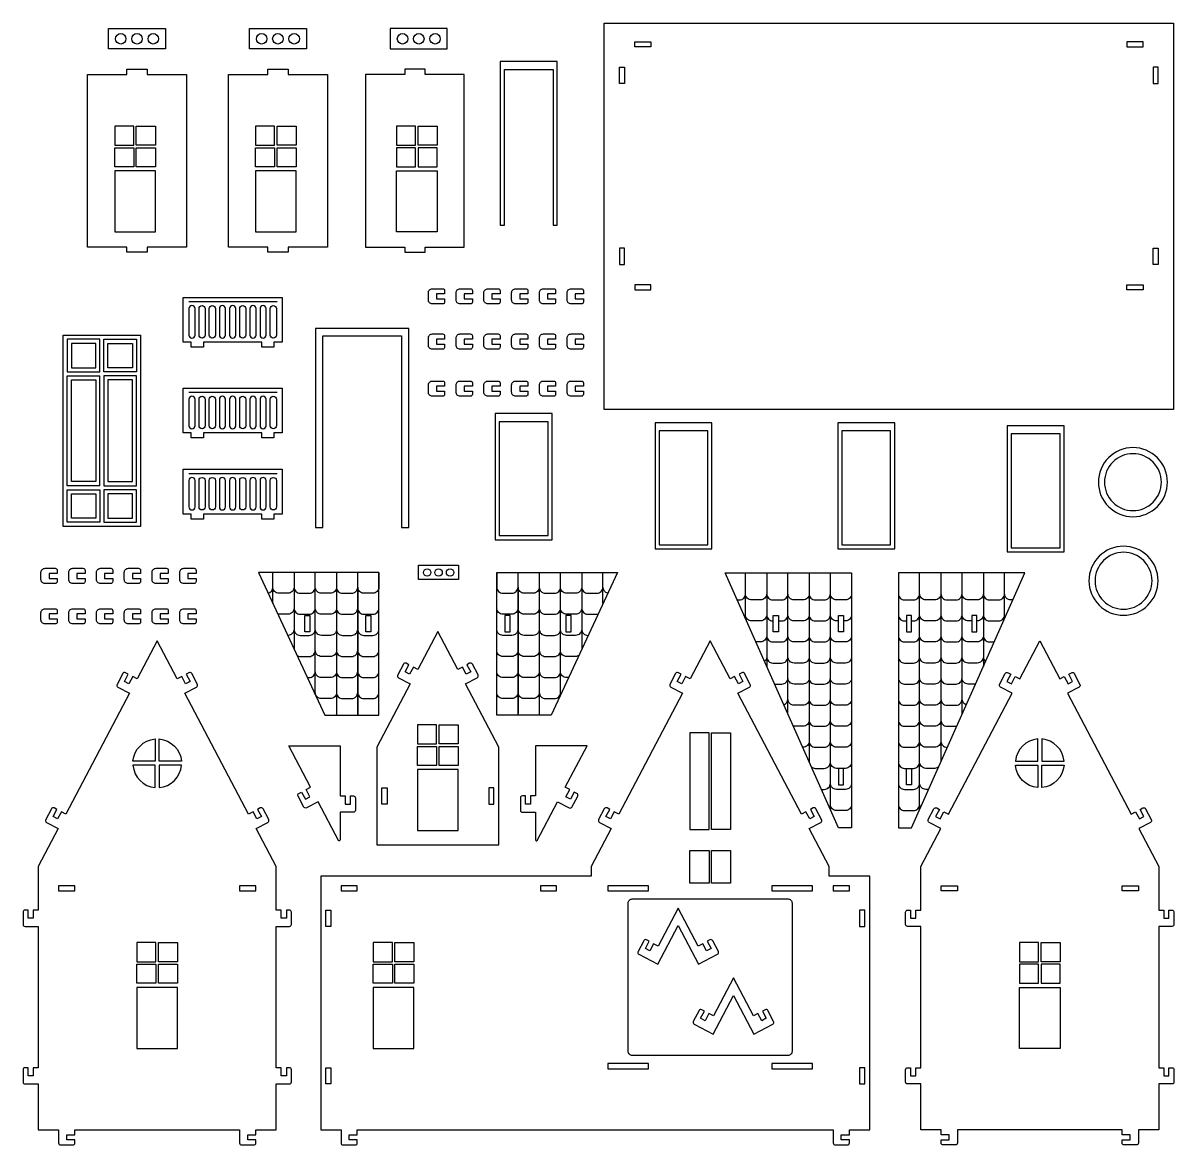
# Model space of a CAD drawing. Extents: x 2.1 to 44.6, y 1.3 to 29.
# Drawn here: x 16.28 to 44.58, y 1.32 to 28.91 of the extents above; entities that cross this region are included whole.
import ezdxf

# ---------------------------------------------------------------- set-up
doc = ezdxf.new("R2010")
doc.units = 0
doc.header["$MEASUREMENT"] = 0
doc.layers.add('LAYER1', color=7, linetype='CONTINUOUS')

msp = doc.modelspace()

# ---------------------------------------------------------------- linework, layer by layer
at = {"layer": 'LAYER1'}
for points in [[(44.566, 28.912), (44.566, 19.412), (30.566, 19.412), (30.566, 28.912)], [(18.38, 28.774), (19.78, 28.774), (19.78, 28.274), (18.38, 28.274)], [(21.844, 28.774), (23.244, 28.774), (23.244, 28.274), (21.844, 28.274)], [(26.708, 28.774), (25.308, 28.774), (25.308, 28.274), (26.708, 28.274)], [(31.716, 28.327), (31.316, 28.327), (31.316, 28.452), (31.716, 28.452)], [(43.416, 28.327), (43.816, 28.327), (43.816, 28.452), (43.416, 28.452)], [(17.863, 27.649), (18.83, 27.649), (18.83, 27.774), (19.33, 27.774), (19.33, 27.649), (20.296, 27.649), (20.296, 23.399), (19.33, 23.399), (19.33, 23.274), (18.83, 23.274), (18.83, 23.399), (17.863, 23.399)], [(21.327, 27.649), (22.294, 27.649), (22.294, 27.774), (22.794, 27.774), (22.794, 27.649), (23.76, 27.649), (23.76, 23.399), (22.794, 23.399), (22.794, 23.274), (22.294, 23.274), (22.294, 23.399), (21.327, 23.399)], [(27.127, 27.649), (26.161, 27.649), (26.161, 27.774), (25.661, 27.774), (25.661, 27.649), (24.695, 27.649), (24.695, 23.399), (25.661, 23.399), (25.661, 23.274), (26.161, 23.274), (26.161, 23.399), (27.127, 23.399)], [(28.113, 23.938), (28.113, 27.765), (29.313, 27.765), (29.313, 23.938), (29.413, 23.938), (29.413, 27.965), (28.013, 27.965), (28.013, 23.938)], [(30.941, 27.427), (30.941, 27.827), (31.066, 27.827), (31.066, 27.427)], [(44.191, 27.427), (44.191, 27.827), (44.066, 27.827), (44.066, 27.427)], [(19, 26.374), (18.531, 26.374), (18.531, 25.906), (19, 25.906)], [(19.062, 25.906), (19.062, 26.374), (19.531, 26.374), (19.531, 25.906)], [(22.464, 26.374), (21.995, 26.374), (21.995, 25.906), (22.464, 25.906)], [(22.527, 25.906), (22.527, 26.374), (22.995, 26.374), (22.995, 25.906)], [(25.928, 25.906), (25.928, 26.374), (25.459, 26.374), (25.459, 25.906)], [(25.991, 26.374), (26.459, 26.374), (26.459, 25.906), (25.991, 25.906)], [(18.531, 25.374), (18.531, 25.843), (19, 25.843), (19, 25.374)], [(19.531, 25.374), (19.062, 25.374), (19.062, 25.843), (19.531, 25.843)], [(21.995, 25.374), (21.995, 25.843), (22.464, 25.843), (22.464, 25.374)], [(22.995, 25.374), (22.527, 25.374), (22.527, 25.843), (22.995, 25.843)], [(25.459, 25.374), (25.928, 25.374), (25.928, 25.843), (25.459, 25.843)], [(26.459, 25.374), (26.459, 25.843), (25.991, 25.843), (25.991, 25.374)], [(18.531, 23.774), (19.531, 23.774), (19.531, 25.274), (18.531, 25.274)], [(21.995, 23.774), (22.995, 23.774), (22.995, 25.274), (21.995, 25.274)], [(26.459, 23.774), (25.459, 23.774), (25.459, 25.274), (26.459, 25.274)], [(30.941, 23.376), (30.941, 22.976), (31.066, 22.976), (31.066, 23.376)], [(44.191, 23.376), (44.191, 22.976), (44.066, 22.976), (44.066, 23.376)], [(31.716, 22.476), (31.316, 22.476), (31.316, 22.351), (31.716, 22.351)], [(43.416, 22.476), (43.816, 22.476), (43.816, 22.351), (43.416, 22.351)], [(20.415, 21.065), (20.215, 21.065), (20.215, 22.165), (22.648, 22.165), (22.648, 21.065), (22.448, 21.065), (22.448, 20.94), (22.148, 20.94), (22.148, 21.065), (20.715, 21.065), (20.715, 20.94), (20.415, 20.94)], [(25.766, 16.503), (25.766, 21.403), (23.466, 21.403), (23.466, 16.503), (23.646, 16.503), (23.646, 21.223), (25.586, 21.223), (25.586, 16.503)], [(17.366, 21.135), (17.366, 20.335), (18.166, 20.335), (18.166, 21.135)], [(17.466, 21.035), (17.466, 20.435), (18.066, 20.435), (18.066, 21.035)], [(18.266, 20.335), (18.266, 21.135), (19.066, 21.135), (19.066, 20.335)], [(18.366, 20.435), (18.366, 21.035), (18.966, 21.035), (18.966, 20.435)], [(17.466, 17.635), (17.466, 20.135), (18.066, 20.135), (18.066, 17.635)], [(18.266, 17.535), (19.066, 17.535), (19.066, 20.235), (18.266, 20.235)], [(18.366, 17.635), (18.966, 17.635), (18.966, 20.135), (18.366, 20.135)], [(20.415, 18.834), (20.215, 18.834), (20.215, 19.934), (22.648, 19.934), (22.648, 18.834), (22.448, 18.834), (22.448, 18.709), (22.148, 18.709), (22.148, 18.834), (20.715, 18.834), (20.715, 18.709), (20.415, 18.709)], [(29.286, 19.307), (27.886, 19.307), (27.886, 16.207), (29.286, 16.207)], [(29.186, 19.107), (27.986, 19.107), (27.986, 16.307), (29.186, 16.307)], [(33.217, 19.08), (31.817, 19.08), (31.817, 15.98), (33.217, 15.98)], [(37.709, 19.08), (36.309, 19.08), (36.309, 15.98), (37.709, 15.98)], [(41.874, 19.006), (40.474, 19.006), (40.474, 15.906), (41.874, 15.906)], [(33.117, 18.88), (31.917, 18.88), (31.917, 16.08), (33.117, 16.08)], [(37.609, 18.88), (36.409, 18.88), (36.409, 16.08), (37.609, 16.08)], [(41.774, 18.806), (40.574, 18.806), (40.574, 16.006), (41.774, 16.006)], [(20.415, 16.838), (20.215, 16.838), (20.215, 17.938), (22.648, 17.938), (22.648, 16.838), (22.448, 16.838), (22.448, 16.713), (22.148, 16.713), (22.148, 16.838), (20.715, 16.838), (20.715, 16.713), (20.415, 16.713)], [(17.366, 17.435), (18.166, 17.435), (18.166, 16.635), (17.366, 16.635)], [(17.466, 17.335), (18.066, 17.335), (18.066, 16.735), (17.466, 16.735)], [(18.266, 16.635), (19.066, 16.635), (19.066, 17.435), (18.266, 17.435)], [(18.366, 16.735), (18.966, 16.735), (18.966, 17.335), (18.366, 17.335)], [(26.001, 15.577), (26.988, 15.577), (26.988, 15.225), (26.001, 15.225)], [(23.697, 11.896), (23.697, 11.896), (24.829, 11.896), (25.029, 11.896), (25.029, 15.398), (22.063, 15.398), (23.697, 11.896), (23.697, 11.896), (23.697, 11.896)], [(30.893, 15.398), (29.259, 11.896), (28.126, 11.896), (27.926, 11.896), (27.926, 15.398), (30.893, 15.398), (30.893, 15.398), (30.893, 15.398), (30.893, 15.398)], [(36.326, 9.121), (36.326, 9.121), (33.54, 15.395), (36.651, 15.395), (36.651, 9.121), (36.326, 9.121), (36.326, 9.121), (36.326, 9.121)], [(39.661, 12.578), (39.661, 12.578), (40.911, 15.395), (37.8, 15.395), (37.8, 9.121), (38.126, 9.121), (39.458, 12.121), (39.458, 12.121)], [(23.203, 14.343), (23.328, 14.343), (23.328, 13.943), (23.203, 13.943)], [(24.704, 14.343), (24.829, 14.343), (24.829, 13.943), (24.704, 13.943)], [(24.704, 14.343), (24.829, 14.343), (24.829, 13.943), (24.704, 13.943)], [(28.251, 14.343), (28.126, 14.343), (28.126, 13.943), (28.251, 13.943)], [(28.251, 14.343), (28.126, 14.343), (28.126, 13.943), (28.251, 13.943)], [(29.752, 14.343), (29.627, 14.343), (29.627, 13.943), (29.752, 13.943)], [(34.725, 14.34), (34.85, 14.34), (34.85, 13.94), (34.725, 13.94)], [(36.326, 14.34), (36.451, 14.34), (36.451, 13.94), (36.326, 13.94)], [(38.126, 14.34), (38, 14.34), (38, 13.94), (38.126, 13.94)], [(39.727, 14.34), (39.602, 14.34), (39.602, 13.94), (39.727, 13.94)], [(26.447, 11.656), (25.977, 11.656), (25.977, 11.187), (26.447, 11.187)], [(26.509, 11.187), (26.509, 11.656), (26.978, 11.656), (26.978, 11.187)], [(33.144, 11.457), (32.675, 11.457), (32.675, 9.084), (33.144, 9.084)], [(33.206, 9.084), (33.206, 11.457), (33.675, 11.457), (33.675, 9.084)], [(25.977, 10.656), (25.977, 11.125), (26.447, 11.125), (26.447, 10.656)], [(26.978, 10.656), (26.509, 10.656), (26.509, 11.125), (26.978, 11.125)], [(25.977, 9.055), (26.978, 9.055), (26.978, 10.556), (25.977, 10.556)], [(36.451, 10.577), (36.326, 10.577), (36.326, 10.177), (36.451, 10.177)], [(38, 10.577), (38.126, 10.577), (38.126, 10.177), (38, 10.177)], [(25.102, 10.105), (25.227, 10.105), (25.227, 9.705), (25.102, 9.705)], [(27.854, 10.105), (27.729, 10.105), (27.729, 9.705), (27.854, 9.705)], [(32.675, 7.76), (32.675, 8.568), (33.144, 8.568), (33.144, 7.76)], [(33.675, 7.76), (33.206, 7.76), (33.206, 8.568), (33.675, 8.568)], [(17.152, 7.699), (17.152, 7.574), (17.552, 7.574), (17.552, 7.699)], [(21.603, 7.699), (21.603, 7.574), (22.003, 7.574), (22.003, 7.699)], [(24.097, 7.699), (24.097, 7.574), (24.497, 7.574), (24.497, 7.699)], [(28.997, 7.699), (28.997, 7.574), (29.397, 7.574), (29.397, 7.699)], [(30.657, 7.574), (31.657, 7.574), (31.657, 7.699), (30.657, 7.699)], [(34.685, 7.574), (35.685, 7.574), (35.685, 7.699), (34.685, 7.699)], [(36.197, 7.699), (36.197, 7.574), (36.597, 7.574), (36.597, 7.699)], [(39.251, 7.699), (39.251, 7.574), (38.851, 7.574), (38.851, 7.699)], [(43.701, 7.699), (43.701, 7.574), (43.301, 7.574), (43.301, 7.699)], [(23.722, 7.099), (23.847, 7.099), (23.847, 6.699), (23.722, 6.699)], [(36.972, 7.099), (36.847, 7.099), (36.847, 6.699), (36.972, 6.699)], [(19.546, 6.299), (19.078, 6.299), (19.078, 5.83), (19.546, 5.83)], [(19.609, 5.83), (19.609, 6.299), (20.078, 6.299), (20.078, 5.83)], [(25.358, 6.299), (24.889, 6.299), (24.889, 5.83), (25.358, 5.83)], [(25.42, 5.83), (25.42, 6.299), (25.889, 6.299), (25.889, 5.83)], [(41.245, 5.83), (41.245, 6.299), (40.776, 6.299), (40.776, 5.83)], [(41.307, 6.299), (41.776, 6.299), (41.776, 5.83), (41.307, 5.83)], [(19.078, 5.299), (19.078, 5.767), (19.546, 5.767), (19.546, 5.299)], [(20.078, 5.299), (19.609, 5.299), (19.609, 5.767), (20.078, 5.767)], [(24.889, 5.299), (24.889, 5.767), (25.358, 5.767), (25.358, 5.299)], [(25.889, 5.299), (25.42, 5.299), (25.42, 5.767), (25.889, 5.767)], [(40.776, 5.299), (41.245, 5.299), (41.245, 5.767), (40.776, 5.767)], [(41.776, 5.299), (41.776, 5.767), (41.307, 5.767), (41.307, 5.299)], [(19.078, 3.699), (20.078, 3.699), (20.078, 5.199), (19.078, 5.199)], [(24.889, 3.699), (25.889, 3.699), (25.889, 5.199), (24.889, 5.199)], [(41.776, 3.699), (40.776, 3.699), (40.776, 5.199), (41.776, 5.199)], [(23.722, 3.224), (23.847, 3.224), (23.847, 2.824), (23.722, 2.824)], [(30.657, 3.199), (31.657, 3.199), (31.657, 3.324), (30.657, 3.324)], [(34.685, 3.199), (35.685, 3.199), (35.685, 3.324), (34.685, 3.324)], [(36.972, 3.224), (36.847, 3.224), (36.847, 2.824), (36.972, 2.824)]]:
    msp.add_lwpolyline(points, close=True, dxfattribs=at)
for points in [[(26.593, 22.004), (26.343, 22.004, -0.414214), (26.243, 22.104), (26.243, 22.279, -0.414214), (26.343, 22.379), (26.593, 22.379, -0.414214), (26.643, 22.329), (26.643, 22.254), (26.443, 22.254), (26.443, 22.129), (26.643, 22.129), (26.643, 22.054, -0.414214)], [(27.275, 22.004), (27.025, 22.004, -0.414214), (26.925, 22.104), (26.925, 22.279, -0.414214), (27.025, 22.379), (27.275, 22.379, -0.414214), (27.325, 22.329), (27.325, 22.254), (27.125, 22.254), (27.125, 22.129), (27.325, 22.129), (27.325, 22.054, -0.414214)], [(27.958, 22.004), (27.708, 22.004, -0.414214), (27.608, 22.104), (27.608, 22.279, -0.414214), (27.708, 22.379), (27.958, 22.379, -0.414214), (28.008, 22.329), (28.008, 22.254), (27.808, 22.254), (27.808, 22.129), (28.008, 22.129), (28.008, 22.054, -0.414214)], [(28.64, 22.004), (28.39, 22.004, -0.414214), (28.29, 22.104), (28.29, 22.279, -0.414214), (28.39, 22.379), (28.64, 22.379, -0.414214), (28.69, 22.329), (28.69, 22.254), (28.49, 22.254), (28.49, 22.129), (28.69, 22.129), (28.69, 22.054, -0.414214)], [(29.323, 22.004), (29.073, 22.004, -0.414214), (28.973, 22.104), (28.973, 22.279, -0.414214), (29.073, 22.379), (29.323, 22.379, -0.414214), (29.373, 22.329), (29.373, 22.254), (29.173, 22.254), (29.173, 22.129), (29.373, 22.129), (29.373, 22.054, -0.414214)], [(30.005, 22.004), (29.755, 22.004, -0.414214), (29.655, 22.104), (29.655, 22.279, -0.414214), (29.755, 22.379), (30.005, 22.379, -0.414214), (30.055, 22.329), (30.055, 22.254), (29.855, 22.254), (29.855, 22.129), (30.055, 22.129), (30.055, 22.054, -0.414214)], [(20.506, 21.24), (20.506, 21.89, 1), (20.356, 21.89), (20.356, 21.24, 1)], [(20.606, 21.24), (20.606, 21.89, -1), (20.756, 21.89), (20.756, 21.24, -1)], [(20.856, 21.24), (20.856, 21.89, -1), (21.006, 21.89), (21.006, 21.24, -1)], [(21.256, 21.24), (21.256, 21.89, 1), (21.106, 21.89), (21.106, 21.24, 1)], [(21.506, 21.24), (21.506, 21.89, 1), (21.356, 21.89), (21.356, 21.24, 1)], [(21.606, 21.24), (21.606, 21.89, -1), (21.756, 21.89), (21.756, 21.24, -1)], [(22.006, 21.24), (22.006, 21.89, 1), (21.856, 21.89), (21.856, 21.24, 1)], [(22.256, 21.24), (22.256, 21.89, 1), (22.106, 21.89), (22.106, 21.24, 1)], [(22.356, 21.24), (22.356, 21.89, -1), (22.506, 21.89), (22.506, 21.24, -1)], [(26.593, 20.891), (26.343, 20.891, -0.414214), (26.243, 20.991), (26.243, 21.166, -0.414214), (26.343, 21.266), (26.593, 21.266, -0.414214), (26.643, 21.216), (26.643, 21.141), (26.443, 21.141), (26.443, 21.016), (26.643, 21.016), (26.643, 20.941, -0.414214)], [(27.275, 20.891), (27.025, 20.891, -0.414214), (26.925, 20.991), (26.925, 21.166, -0.414214), (27.025, 21.266), (27.275, 21.266, -0.414214), (27.325, 21.216), (27.325, 21.141), (27.125, 21.141), (27.125, 21.016), (27.325, 21.016), (27.325, 20.941, -0.414214)], [(27.958, 20.891), (27.708, 20.891, -0.414214), (27.608, 20.991), (27.608, 21.166, -0.414214), (27.708, 21.266), (27.958, 21.266, -0.414214), (28.008, 21.216), (28.008, 21.141), (27.808, 21.141), (27.808, 21.016), (28.008, 21.016), (28.008, 20.941, -0.414214)], [(28.64, 20.891), (28.39, 20.891, -0.414214), (28.29, 20.991), (28.29, 21.166, -0.414214), (28.39, 21.266), (28.64, 21.266, -0.414214), (28.69, 21.216), (28.69, 21.141), (28.49, 21.141), (28.49, 21.016), (28.69, 21.016), (28.69, 20.941, -0.414214)], [(29.323, 20.891), (29.073, 20.891, -0.414214), (28.973, 20.991), (28.973, 21.166, -0.414214), (29.073, 21.266), (29.323, 21.266, -0.414214), (29.373, 21.216), (29.373, 21.141), (29.173, 21.141), (29.173, 21.016), (29.373, 21.016), (29.373, 20.941, -0.414214)], [(30.005, 20.891), (29.755, 20.891, -0.414214), (29.655, 20.991), (29.655, 21.166, -0.414214), (29.755, 21.266), (30.005, 21.266, -0.414214), (30.055, 21.216), (30.055, 21.141), (29.855, 21.141), (29.855, 21.016), (30.055, 21.016), (30.055, 20.941, -0.414214)], [(26.593, 19.734), (26.343, 19.734, -0.414214), (26.243, 19.834), (26.243, 20.009, -0.414214), (26.343, 20.109), (26.593, 20.109, -0.414214), (26.643, 20.059), (26.643, 19.984), (26.443, 19.984), (26.443, 19.859), (26.643, 19.859), (26.643, 19.784, -0.414214)], [(27.275, 19.734), (27.025, 19.734, -0.414214), (26.925, 19.834), (26.925, 20.009, -0.414214), (27.025, 20.109), (27.275, 20.109, -0.414214), (27.325, 20.059), (27.325, 19.984), (27.125, 19.984), (27.125, 19.859), (27.325, 19.859), (27.325, 19.784, -0.414214)], [(27.958, 19.734), (27.708, 19.734, -0.414214), (27.608, 19.834), (27.608, 20.009, -0.414214), (27.708, 20.109), (27.958, 20.109, -0.414214), (28.008, 20.059), (28.008, 19.984), (27.808, 19.984), (27.808, 19.859), (28.008, 19.859), (28.008, 19.784, -0.414214)], [(28.64, 19.734), (28.39, 19.734, -0.414214), (28.29, 19.834), (28.29, 20.009, -0.414214), (28.39, 20.109), (28.64, 20.109, -0.414214), (28.69, 20.059), (28.69, 19.984), (28.49, 19.984), (28.49, 19.859), (28.69, 19.859), (28.69, 19.784, -0.414214)], [(29.323, 19.734), (29.073, 19.734, -0.414214), (28.973, 19.834), (28.973, 20.009, -0.414214), (29.073, 20.109), (29.323, 20.109, -0.414214), (29.373, 20.059), (29.373, 19.984), (29.173, 19.984), (29.173, 19.859), (29.373, 19.859), (29.373, 19.784, -0.414214)], [(30.005, 19.734), (29.755, 19.734, -0.414214), (29.655, 19.834), (29.655, 20.009, -0.414214), (29.755, 20.109), (30.005, 20.109, -0.414214), (30.055, 20.059), (30.055, 19.984), (29.855, 19.984), (29.855, 19.859), (30.055, 19.859), (30.055, 19.784, -0.414214)], [(20.506, 19.009), (20.506, 19.659, 1), (20.356, 19.659), (20.356, 19.009, 1)], [(20.606, 19.009), (20.606, 19.659, -1), (20.756, 19.659), (20.756, 19.009, -1)], [(20.856, 19.009), (20.856, 19.659, -1), (21.006, 19.659), (21.006, 19.009, -1)], [(21.256, 19.009), (21.256, 19.659, 1), (21.106, 19.659), (21.106, 19.009, 1)], [(21.506, 19.009), (21.506, 19.659, 1), (21.356, 19.659), (21.356, 19.009, 1)], [(21.606, 19.009), (21.606, 19.659, -1), (21.756, 19.659), (21.756, 19.009, -1)], [(22.006, 19.009), (22.006, 19.659, 1), (21.856, 19.659), (21.856, 19.009, 1)], [(22.256, 19.009), (22.256, 19.659, 1), (22.106, 19.659), (22.106, 19.009, 1)], [(22.356, 19.009), (22.356, 19.659, -1), (22.506, 19.659), (22.506, 19.009, -1)], [(43.567, 18.471, 0.414214), (42.717, 17.622, 0.414214), (43.567, 16.772, 0.414214), (44.416, 17.622, 0.414214)], [(43.567, 18.321, 0.414214), (42.867, 17.622, 0.414214), (43.567, 16.922, 0.414214), (44.266, 17.622, 0.414214)], [(20.506, 17.013), (20.506, 17.663, 1), (20.356, 17.663), (20.356, 17.013, 1)], [(20.606, 17.013), (20.606, 17.663, -1), (20.756, 17.663), (20.756, 17.013, -1)], [(20.856, 17.013), (20.856, 17.663, -1), (21.006, 17.663), (21.006, 17.013, -1)], [(21.256, 17.013), (21.256, 17.663, 1), (21.106, 17.663), (21.106, 17.013, 1)], [(21.506, 17.013), (21.506, 17.663, 1), (21.356, 17.663), (21.356, 17.013, 1)], [(21.606, 17.013), (21.606, 17.663, -1), (21.756, 17.663), (21.756, 17.013, -1)], [(22.006, 17.013), (22.006, 17.663, 1), (21.856, 17.663), (21.856, 17.013, 1)], [(22.256, 17.013), (22.256, 17.663, 1), (22.106, 17.663), (22.106, 17.013, 1)], [(22.356, 17.013), (22.356, 17.663, -1), (22.506, 17.663), (22.506, 17.013, -1)], [(43.336, 16.047, 0.414214), (42.486, 15.197, 0.414214), (43.336, 14.348, 0.414214), (44.186, 15.197, 0.414214)], [(43.336, 15.897, 0.414214), (42.636, 15.197, 0.414214), (43.336, 14.498, 0.414214), (44.036, 15.197, 0.414214)], [(17.069, 15.128), (16.819, 15.128, -0.414214), (16.719, 15.228), (16.719, 15.403, -0.414214), (16.819, 15.503), (17.069, 15.503, -0.414214), (17.119, 15.453), (17.119, 15.378), (16.919, 15.378), (16.919, 15.253), (17.119, 15.253), (17.119, 15.178, -0.414214)], [(17.752, 15.128), (17.502, 15.128, -0.414214), (17.402, 15.228), (17.402, 15.403, -0.414214), (17.502, 15.503), (17.752, 15.503, -0.414214), (17.802, 15.453), (17.802, 15.378), (17.602, 15.378), (17.602, 15.253), (17.802, 15.253), (17.802, 15.178, -0.414214)], [(18.434, 15.128), (18.184, 15.128, -0.414214), (18.084, 15.228), (18.084, 15.403, -0.414214), (18.184, 15.503), (18.434, 15.503, -0.414214), (18.484, 15.453), (18.484, 15.378), (18.284, 15.378), (18.284, 15.253), (18.484, 15.253), (18.484, 15.178, -0.414214)], [(19.117, 15.128), (18.867, 15.128, -0.414214), (18.767, 15.228), (18.767, 15.403, -0.414214), (18.867, 15.503), (19.117, 15.503, -0.414214), (19.167, 15.453), (19.167, 15.378), (18.967, 15.378), (18.967, 15.253), (19.167, 15.253), (19.167, 15.178, -0.414214)], [(19.799, 15.128), (19.549, 15.128, -0.414214), (19.449, 15.228), (19.449, 15.403, -0.414214), (19.549, 15.503), (19.799, 15.503, -0.414214), (19.849, 15.453), (19.849, 15.378), (19.649, 15.378), (19.649, 15.253), (19.849, 15.253), (19.849, 15.178, -0.414214)], [(20.482, 15.128), (20.232, 15.128, -0.414214), (20.132, 15.228), (20.132, 15.403, -0.414214), (20.232, 15.503), (20.482, 15.503, -0.414214), (20.532, 15.453), (20.532, 15.378), (20.332, 15.378), (20.332, 15.253), (20.532, 15.253), (20.532, 15.178, -0.414214)], [(17.069, 14.135), (16.819, 14.135, -0.414214), (16.719, 14.235), (16.719, 14.41, -0.414214), (16.819, 14.51), (17.069, 14.51, -0.414214), (17.119, 14.46), (17.119, 14.385), (16.919, 14.385), (16.919, 14.26), (17.119, 14.26), (17.119, 14.185, -0.414214)], [(17.752, 14.135), (17.502, 14.135, -0.414214), (17.402, 14.235), (17.402, 14.41, -0.414214), (17.502, 14.51), (17.752, 14.51, -0.414214), (17.802, 14.46), (17.802, 14.385), (17.602, 14.385), (17.602, 14.26), (17.802, 14.26), (17.802, 14.185, -0.414214)], [(18.434, 14.135), (18.184, 14.135, -0.414214), (18.084, 14.235), (18.084, 14.41, -0.414214), (18.184, 14.51), (18.434, 14.51, -0.414214), (18.484, 14.46), (18.484, 14.385), (18.284, 14.385), (18.284, 14.26), (18.484, 14.26), (18.484, 14.185, -0.414214)], [(19.117, 14.135), (18.867, 14.135, -0.414214), (18.767, 14.235), (18.767, 14.41, -0.414214), (18.867, 14.51), (19.117, 14.51, -0.414214), (19.167, 14.46), (19.167, 14.385), (18.967, 14.385), (18.967, 14.26), (19.167, 14.26), (19.167, 14.185, -0.414214)], [(19.799, 14.135), (19.549, 14.135, -0.414214), (19.449, 14.235), (19.449, 14.41, -0.414214), (19.549, 14.51), (19.799, 14.51, -0.414214), (19.849, 14.46), (19.849, 14.385), (19.649, 14.385), (19.649, 14.26), (19.849, 14.26), (19.849, 14.185, -0.414214)], [(20.482, 14.135), (20.232, 14.135, -0.414214), (20.132, 14.235), (20.132, 14.41, -0.414214), (20.232, 14.51), (20.482, 14.51, -0.414214), (20.532, 14.46), (20.532, 14.385), (20.332, 14.385), (20.332, 14.26), (20.532, 14.26), (20.532, 14.185, -0.414214)], [(27.979, 8.706), (27.979, 8.706), (27.979, 11.105), (27.157, 12.663), (27.445, 12.814, 0.414214), (27.466, 12.882), (27.325, 13.148, 0.414214), (27.258, 13.168), (27.192, 13.133), (27.285, 12.956), (27.174, 12.898), (27.081, 13.075), (26.97, 13.017), (26.478, 13.95), (25.985, 13.017), (25.875, 13.075), (25.781, 12.898), (25.671, 12.956), (25.764, 13.133), (25.698, 13.168, 0.414214), (25.63, 13.148), (25.49, 12.882, 0.414214), (25.511, 12.814), (25.799, 12.663), (24.977, 11.105), (24.977, 8.706), (27.979, 8.706), (27.979, 8.706), (27.979, 8.706)], [(17.127, 9.34), (17.017, 9.398), (17.11, 9.575), (17.044, 9.61, 0.414214), (16.976, 9.589), (16.836, 9.324, 0.414214), (16.857, 9.256), (17.144, 9.105), (16.652, 8.172), (16.652, 7.099), (16.527, 7.099), (16.527, 6.899), (16.402, 6.899), (16.402, 7.099), (16.327, 7.099, 0.414214), (16.277, 7.049), (16.277, 6.749, 0.414214), (16.327, 6.699), (16.652, 6.699), (16.652, 3.224), (16.527, 3.224), (16.527, 3.024), (16.402, 3.024), (16.402, 3.224), (16.327, 3.224, 0.414214), (16.277, 3.174), (16.277, 2.874, 0.414214), (16.327, 2.824), (16.652, 2.824), (16.652, 1.699), (17.152, 1.699), (17.152, 1.374, 0.414214), (17.202, 1.324), (17.502, 1.324, 0.414214), (17.552, 1.374), (17.552, 1.449), (17.352, 1.449), (17.352, 1.574), (17.552, 1.574), (17.552, 1.699), (21.603, 1.699), (21.603, 1.374, 0.414214), (21.653, 1.324), (21.953, 1.324, 0.414214), (22.003, 1.374), (22.003, 1.449), (21.803, 1.449), (21.803, 1.574), (22.003, 1.574), (22.003, 1.699), (22.503, 1.699), (22.503, 2.824), (22.828, 2.824, 0.414214), (22.878, 2.874), (22.878, 3.174, 0.414214), (22.828, 3.224), (22.753, 3.224), (22.753, 3.024), (22.628, 3.024), (22.628, 3.224), (22.503, 3.224), (22.503, 6.699), (22.828, 6.699, 0.414214), (22.878, 6.749), (22.878, 7.049, 0.414214), (22.828, 7.099), (22.753, 7.099), (22.753, 6.899), (22.628, 6.899), (22.628, 7.099), (22.503, 7.099), (22.503, 8.172), (22.011, 9.105), (22.298, 9.256, 0.414214), (22.319, 9.324), (22.179, 9.589, 0.414214), (22.112, 9.61), (22.045, 9.575), (22.139, 9.398), (22.028, 9.34), (21.935, 9.517), (21.824, 9.459), (20.256, 12.431), (20.544, 12.582, 0.414214), (20.565, 12.65), (20.425, 12.915, 0.414214), (20.357, 12.936), (20.291, 12.901), (20.384, 12.724), (20.274, 12.666), (20.18, 12.843), (20.07, 12.785), (19.578, 13.718), (19.085, 12.785), (18.975, 12.843), (18.882, 12.666), (18.771, 12.724), (18.864, 12.901), (18.798, 12.936, 0.414214), (18.73, 12.915), (18.59, 12.65, 0.414214), (18.611, 12.582), (18.899, 12.431), (17.331, 9.459), (17.22, 9.517)], [(36.597, 1.574), (36.597, 1.699), (37.097, 1.699), (37.097, 7.935), (36.097, 7.935), (36.097, 8.172), (35.604, 9.105), (35.892, 9.256, 0.414214), (35.913, 9.324), (35.773, 9.589, 0.414214), (35.705, 9.61), (35.639, 9.575), (35.732, 9.398), (35.622, 9.34), (35.528, 9.517), (35.418, 9.459), (33.85, 12.431), (34.137, 12.582, 0.414214), (34.158, 12.65), (34.018, 12.915, 0.414214), (33.951, 12.936), (33.885, 12.901), (33.978, 12.724), (33.867, 12.666), (33.774, 12.843), (33.663, 12.785), (33.171, 13.718), (32.679, 12.785), (32.569, 12.843), (32.475, 12.666), (32.365, 12.724), (32.458, 12.901), (32.392, 12.936, 0.414214), (32.324, 12.915), (32.184, 12.65, 0.414214), (32.205, 12.582), (32.492, 12.431), (30.925, 9.459), (30.814, 9.517), (30.721, 9.34), (30.61, 9.398), (30.704, 9.575), (30.637, 9.61, 0.414214), (30.57, 9.589), (30.43, 9.324, 0.414214), (30.451, 9.256), (30.738, 9.105), (30.246, 8.172), (30.246, 7.935), (23.597, 7.935), (23.597, 1.699), (24.097, 1.699), (24.097, 1.374, 0.414214), (24.147, 1.324), (24.447, 1.324, 0.414214), (24.497, 1.374), (24.497, 1.449), (24.297, 1.449), (24.297, 1.574), (24.497, 1.574), (24.497, 1.699), (36.197, 1.699), (36.197, 1.374, 0.414214), (36.247, 1.324), (36.547, 1.324, 0.414214), (36.597, 1.374), (36.597, 1.449), (36.397, 1.449), (36.397, 1.574)], [(43.726, 9.34), (43.837, 9.398), (43.744, 9.575), (43.81, 9.61, -0.414214), (43.877, 9.589), (44.017, 9.324, -0.414214), (43.996, 9.256), (43.709, 9.105), (44.201, 8.172), (44.201, 7.099), (44.326, 7.099), (44.326, 6.899), (44.451, 6.899), (44.451, 7.099), (44.526, 7.099, -0.414214), (44.576, 7.049), (44.576, 6.749, -0.414214), (44.526, 6.699), (44.201, 6.699), (44.201, 3.224), (44.326, 3.224), (44.326, 3.024), (44.451, 3.024), (44.451, 3.224), (44.526, 3.224, -0.414214), (44.576, 3.174), (44.576, 2.874, -0.414214), (44.526, 2.824), (44.201, 2.824), (44.201, 1.699), (43.701, 1.699), (43.701, 1.374, -0.414214), (43.651, 1.324), (43.351, 1.324, -0.414214), (43.301, 1.374), (43.301, 1.449), (43.501, 1.449), (43.501, 1.574), (43.301, 1.574), (43.301, 1.699), (39.251, 1.699), (39.251, 1.374, -0.414214), (39.201, 1.324), (38.901, 1.324, -0.414214), (38.851, 1.374), (38.851, 1.449), (39.051, 1.449), (39.051, 1.574), (38.851, 1.574), (38.851, 1.699), (38.351, 1.699), (38.351, 2.824), (38.026, 2.824, -0.414214), (37.976, 2.874), (37.976, 3.174, -0.414214), (38.026, 3.224), (38.101, 3.224), (38.101, 3.024), (38.226, 3.024), (38.226, 3.224), (38.351, 3.224), (38.351, 6.699), (38.026, 6.699, -0.414214), (37.976, 6.749), (37.976, 7.049, -0.414214), (38.026, 7.099), (38.101, 7.099), (38.101, 6.899), (38.226, 6.899), (38.226, 7.099), (38.351, 7.099), (38.351, 8.172), (38.843, 9.105), (38.555, 9.256, -0.414214), (38.534, 9.324), (38.674, 9.589, -0.414214), (38.742, 9.61), (38.808, 9.575), (38.715, 9.398), (38.825, 9.34), (38.919, 9.517), (39.029, 9.459), (40.597, 12.431), (40.31, 12.582, -0.414214), (40.289, 12.65), (40.429, 12.915, -0.414214), (40.496, 12.936), (40.563, 12.901), (40.469, 12.724), (40.58, 12.666), (40.673, 12.843), (40.784, 12.785), (41.276, 13.718), (41.768, 12.785), (41.879, 12.843), (41.972, 12.666), (42.082, 12.724), (41.989, 12.901), (42.055, 12.936, -0.414214), (42.123, 12.915), (42.263, 12.65, -0.414214), (42.242, 12.582), (41.955, 12.431), (43.522, 9.459), (43.633, 9.517)], [(19.528, 11.307), (19.528, 10.759), (18.98, 10.759, -0.366118)], [(19.628, 11.307, -0.366118), (20.175, 10.759), (19.628, 10.759)], [(24.075, 9.905), (24.2, 9.905), (24.2, 9.705), (24.325, 9.705), (24.325, 9.905), (24.4, 9.905, -0.414214), (24.45, 9.855), (24.45, 9.555, -0.414214), (24.4, 9.505), (24.075, 9.505), (24.075, 8.824, -0.782614), (24.037, 8.814), (23.535, 9.765), (23.248, 9.614, -0.414214), (23.18, 9.634), (23.04, 9.9, -0.414214), (23.061, 9.968), (23.127, 10.003), (23.221, 9.826), (23.331, 9.884), (23.238, 10.061), (23.349, 10.119), (23.349, 10.119), (23.349, 10.119), (22.809, 11.142), (23.242, 11.142), (23.242, 11.142), (23.642, 11.142), (23.642, 11.142), (24.075, 11.142)], [(28.881, 9.905), (28.756, 9.905), (28.756, 9.705), (28.631, 9.705), (28.631, 9.905), (28.556, 9.905, 0.414214), (28.506, 9.855), (28.506, 9.555, 0.414214), (28.556, 9.505), (28.881, 9.505), (28.881, 8.824, 0.782614), (28.919, 8.814), (29.42, 9.765), (29.708, 9.614, 0.414214), (29.775, 9.634), (29.916, 9.9, 0.414214), (29.895, 9.968), (29.828, 10.003), (29.735, 9.826), (29.624, 9.884), (29.718, 10.061), (29.607, 10.119), (29.607, 10.119), (29.607, 10.119), (30.146, 11.142), (29.714, 11.142), (29.714, 11.142), (29.314, 11.142), (29.314, 11.142), (28.881, 11.142)], [(41.226, 11.307, 0.366118), (40.678, 10.759), (41.226, 10.759)], [(41.326, 11.307), (41.326, 10.759), (41.873, 10.759, 0.366118)], [(19.528, 10.112), (19.528, 10.659), (18.98, 10.659, 0.366118)], [(19.628, 10.112, 0.366118), (20.175, 10.659), (19.628, 10.659)], [(41.226, 10.112, -0.366118), (40.678, 10.659), (41.226, 10.659)], [(41.326, 10.112), (41.326, 10.659), (41.873, 10.659, -0.366118)], [(31.257, 7.374), (35.085, 7.374, -0.414214), (35.185, 7.274), (35.185, 3.624, -0.414214), (35.085, 3.524), (31.257, 3.524, -0.414214), (31.157, 3.624), (31.157, 7.274, -0.414214)], [(31.673, 6.332), (31.606, 6.367, 0.414214), (31.539, 6.346), (31.399, 6.08, 0.414214), (31.42, 6.013), (31.884, 5.768), (32.387, 6.72), (32.889, 5.768), (33.353, 6.013, 0.414214), (33.374, 6.08), (33.234, 6.346, 0.414214), (33.167, 6.367), (33.1, 6.332), (33.194, 6.155), (33.083, 6.096), (32.99, 6.273), (32.879, 6.215), (32.387, 7.149), (31.894, 6.215), (31.783, 6.273), (31.69, 6.096), (31.579, 6.155)], [(33.031, 4.615), (32.965, 4.65, 0.414214), (32.898, 4.629), (32.757, 4.363, 0.414214), (32.778, 4.296), (33.243, 4.051), (33.745, 5.003), (34.247, 4.051), (34.712, 4.296, 0.414214), (34.733, 4.363), (34.593, 4.629, 0.414214), (34.525, 4.65), (34.459, 4.615), (34.552, 4.438), (34.442, 4.379), (34.348, 4.556), (34.238, 4.498), (33.745, 5.432), (33.253, 4.498), (33.142, 4.556), (33.049, 4.379), (32.938, 4.438)]]:
    msp.add_lwpolyline(points, format="xyb", close=True, dxfattribs=at)
for points in [[(20.352, 22.065), (22.53, 22.065)], [(19.166, 16.535), (17.266, 16.535), (17.266, 21.235), (19.166, 21.235), (19.166, 16.535)], [(17.266, 21.235), (17.266, 21.235)], [(18.166, 17.535), (17.366, 17.535), (17.366, 20.235), (18.166, 20.235)], [(18.166, 17.535), (18.166, 20.235)], [(20.352, 19.834), (22.53, 19.834)], [(20.352, 17.838), (22.53, 17.838)], [(22.419, 14.636), (22.419, 15.04)], [(30.537, 14.636), (30.537, 15.04)], [(34.04, 14.269), (34.04, 14.36)], [(34.04, 14.269), (34.04, 14.36)], [(40.411, 14.269), (40.411, 14.36)], [(40.411, 14.269), (40.411, 14.36)], [(22.941, 14.004), (22.941, 13.517)], [(22.941, 14.004), (22.941, 13.517)], [(30.015, 14.004), (30.015, 13.517)], [(30.015, 14.004), (30.015, 13.517)], [(34.562, 13.324), (34.562, 13.093)], [(34.562, 13.324), (34.562, 13.093)], [(39.889, 13.324), (39.889, 13.093)], [(39.889, 13.324), (39.889, 13.093)], [(23.463, 12.397), (23.463, 12.451)], [(23.463, 12.397), (23.463, 12.451)], [(29.493, 12.397), (29.493, 12.451)], [(29.493, 12.397), (29.493, 12.451)], [(35.084, 11.917), (35.084, 12.288)], [(35.084, 11.917), (35.084, 12.288)], [(39.367, 11.917), (39.367, 12.288)], [(39.367, 11.917), (39.367, 12.288)], [(35.606, 11.253), (35.606, 10.741)], [(35.606, 11.253), (35.606, 10.741)], [(38.845, 11.253), (38.845, 10.741)], [(38.845, 11.253), (38.845, 10.741)], [(36.129, 9.565), (36.129, 9.699)], [(36.129, 9.565), (36.129, 9.699)], [(38.323, 9.565), (38.323, 9.699)], [(38.323, 9.565), (38.323, 9.699)], [(36.651, 9.181), (36.651, 9.121)], [(37.8, 9.181), (37.8, 9.121)], [(36.097, 7.969), (36.097, 7.969)]]:
    msp.add_lwpolyline(points, dxfattribs=at)
for points in [[(22.299, 14.893, 0.356178), (22.419, 15.04), (22.419, 15.398)], [(22.941, 15.398), (22.941, 15.04, -0.414214), (22.791, 14.89), (22.569, 14.89, -0.414214), (22.419, 15.04), (22.419, 15.398)], [(22.941, 15.398), (22.941, 15.04, 0.414214), (23.091, 14.89), (23.313, 14.89, 0.414214), (23.463, 15.04), (23.463, 15.398)], [(23.985, 15.398), (23.985, 15.04, -0.414214), (23.835, 14.89), (23.613, 14.89, -0.414214), (23.463, 15.04), (23.463, 15.398)], [(23.985, 15.398), (23.985, 15.04, 0.414214), (24.135, 14.89), (24.357, 14.89, 0.414214), (24.507, 15.04), (24.507, 15.398)], [(25.029, 15.398), (25.029, 15.04, -0.414214), (24.879, 14.89), (24.657, 14.89, -0.414214), (24.507, 15.04), (24.507, 15.398)], [(27.926, 15.398), (27.926, 15.04, 0.414214), (28.076, 14.89), (28.298, 14.89, 0.414214), (28.448, 15.04), (28.448, 15.398)], [(28.97, 15.398), (28.97, 15.04, -0.414214), (28.82, 14.89), (28.598, 14.89, -0.414214), (28.448, 15.04), (28.448, 15.398)], [(28.97, 15.398), (28.97, 15.04, 0.414214), (29.121, 14.89), (29.343, 14.89, 0.414214), (29.493, 15.04), (29.493, 15.398)], [(30.015, 15.398), (30.015, 15.04, -0.414214), (29.865, 14.89), (29.643, 14.89, -0.414214), (29.493, 15.04), (29.493, 15.398)], [(30.015, 15.398), (30.015, 15.04, 0.414214), (30.165, 14.89), (30.387, 14.89, 0.414214), (30.537, 15.04), (30.537, 15.398)], [(30.657, 14.893, -0.356178), (30.537, 15.04), (30.537, 15.398)], [(33.836, 14.727), (33.89, 14.727, 0.414214), (34.04, 14.877), (34.04, 15.395)], [(34.562, 15.395), (34.562, 14.877, -0.414214), (34.412, 14.727), (34.19, 14.727, -0.414214), (34.04, 14.877), (34.04, 15.395)], [(34.562, 15.395), (34.562, 14.877, 0.414214), (34.712, 14.727), (34.934, 14.727, 0.414214), (35.084, 14.877), (35.084, 15.395)], [(35.606, 15.395), (35.606, 14.877, -0.414214), (35.456, 14.727), (35.234, 14.727, -0.414214), (35.084, 14.877), (35.084, 15.395)], [(35.606, 15.395), (35.606, 14.877, 0.414214), (35.757, 14.727), (35.979, 14.727, 0.414214), (36.129, 14.877), (36.129, 15.395)], [(36.651, 15.395), (36.651, 14.877, -0.414214), (36.501, 14.727), (36.279, 14.727, -0.414214), (36.129, 14.877), (36.129, 15.395)], [(37.8, 15.395), (37.8, 14.877, 0.414214), (37.95, 14.727), (38.172, 14.727, 0.414214), (38.323, 14.877), (38.323, 15.395)], [(38.845, 15.395), (38.845, 14.877, -0.414214), (38.695, 14.727), (38.473, 14.727, -0.414214), (38.323, 14.877), (38.323, 15.395)], [(38.845, 15.395), (38.845, 14.877, 0.414214), (38.995, 14.727), (39.217, 14.727, 0.414214), (39.367, 14.877), (39.367, 15.395)], [(39.889, 15.395), (39.889, 14.877, -0.414214), (39.739, 14.727), (39.517, 14.727, -0.414214), (39.367, 14.877), (39.367, 15.395)], [(39.889, 15.395), (39.889, 14.877, 0.414214), (40.039, 14.727), (40.261, 14.727, 0.414214), (40.411, 14.877), (40.411, 15.395)], [(40.615, 14.727), (40.561, 14.727, -0.414214), (40.411, 14.877), (40.411, 15.395)], [(22.941, 15.04), (22.941, 14.522, -0.414214), (22.791, 14.372), (22.569, 14.372, -0.047441), (22.54, 14.375, -0.047441)], [(22.941, 15.04), (22.941, 14.522, 0.414214), (23.091, 14.372), (23.313, 14.372, 0.414214), (23.463, 14.522), (23.463, 15.04)], [(23.985, 15.04), (23.985, 14.522, -0.414214), (23.835, 14.372), (23.613, 14.372, -0.414214), (23.463, 14.522), (23.463, 15.04)], [(23.985, 15.04), (23.985, 14.522, 0.414214), (24.135, 14.372), (24.357, 14.372, 0.414214), (24.507, 14.522), (24.507, 15.04)], [(24.507, 15.04), (24.507, 14.522, 0.414214), (24.657, 14.372), (24.879, 14.372, 0.414214), (25.029, 14.522), (25.029, 15.04)], [(28.448, 15.04), (28.448, 14.522, -0.414214), (28.298, 14.372), (28.076, 14.372, -0.414214), (27.926, 14.522), (27.926, 15.04)], [(28.97, 15.04), (28.97, 14.522, -0.414214), (28.82, 14.372), (28.598, 14.372, -0.414214), (28.448, 14.522), (28.448, 15.04)], [(28.97, 15.04), (28.97, 14.522, 0.414214), (29.121, 14.372), (29.343, 14.372, 0.414214), (29.493, 14.522), (29.493, 15.04)], [(30.015, 15.04), (30.015, 14.522, -0.414214), (29.865, 14.372), (29.643, 14.372, -0.414214), (29.493, 14.522), (29.493, 15.04)], [(30.015, 15.04), (30.015, 14.522, 0.414214), (30.165, 14.372), (30.387, 14.372, 0.047441), (30.415, 14.375, 0.047441)], [(34.027, 14.298, 0.105656), (34.04, 14.36), (34.04, 14.877)], [(34.562, 14.877), (34.562, 14.36, -0.414214), (34.412, 14.21), (34.19, 14.21, -0.414214), (34.04, 14.36), (34.04, 14.877)], [(34.562, 14.877), (34.562, 14.36, 0.414214), (34.712, 14.21), (34.725, 14.21)], [(34.85, 14.21), (34.934, 14.21, 0.414214), (35.084, 14.36), (35.084, 14.877)], [(35.606, 14.877), (35.606, 14.36, -0.414214), (35.456, 14.21), (35.234, 14.21, -0.414214), (35.084, 14.36), (35.084, 14.877)], [(35.606, 14.877), (35.606, 14.36, 0.414214), (35.757, 14.21), (35.979, 14.21, 0.414214), (36.129, 14.36), (36.129, 14.877)], [(36.326, 14.21), (36.279, 14.21, -0.414214), (36.129, 14.36), (36.129, 14.877)], [(36.651, 14.877), (36.651, 14.36, -0.414214), (36.501, 14.21), (36.451, 14.21)], [(37.8, 14.877), (37.8, 14.36, 0.414214), (37.95, 14.21), (38, 14.21)], [(38.126, 14.21), (38.172, 14.21, 0.414214), (38.323, 14.36), (38.323, 14.877)], [(38.845, 14.877), (38.845, 14.36, -0.414214), (38.695, 14.21), (38.473, 14.21, -0.414214), (38.323, 14.36), (38.323, 14.877)], [(38.845, 14.877), (38.845, 14.36, 0.414214), (38.995, 14.21), (39.217, 14.21, 0.414214), (39.367, 14.36), (39.367, 14.877)], [(39.602, 14.21), (39.517, 14.21, -0.414214), (39.367, 14.36), (39.367, 14.877)], [(39.889, 14.877), (39.889, 14.36, -0.414214), (39.739, 14.21), (39.727, 14.21)], [(39.889, 14.877), (39.889, 14.36, 0.414214), (40.039, 14.21), (40.261, 14.21, 0.414214), (40.411, 14.36), (40.411, 14.877)], [(40.424, 14.298, -0.105656), (40.411, 14.36), (40.411, 14.877)], [(22.941, 14.522), (22.941, 14.004, -0.414214), (22.791, 13.854), (22.783, 13.854)], [(22.941, 14.522), (22.941, 14.004, 0.414214), (23.091, 13.854), (23.313, 13.854, 0.414214), (23.463, 14.004), (23.463, 14.522)], [(23.985, 14.522), (23.985, 14.004, -0.414214), (23.835, 13.854), (23.613, 13.854, -0.414214), (23.463, 14.004), (23.463, 14.522)], [(23.985, 14.522), (23.985, 14.004, 0.414214), (24.135, 13.854), (24.357, 13.854, 0.414214), (24.507, 14.004), (24.507, 14.522)], [(24.507, 14.522), (24.507, 14.004, 0.414214), (24.657, 13.854), (24.879, 13.854, 0.414214), (25.029, 14.004), (25.029, 14.522)], [(28.448, 14.522), (28.448, 14.004, -0.414214), (28.298, 13.854), (28.076, 13.854, -0.414214), (27.926, 14.004), (27.926, 14.522)], [(28.97, 14.522), (28.97, 14.004, -0.414214), (28.82, 13.854), (28.598, 13.854, -0.414214), (28.448, 14.004), (28.448, 14.522)], [(28.97, 14.522), (28.97, 14.004, 0.414214), (29.121, 13.854), (29.343, 13.854, 0.414214), (29.493, 14.004), (29.493, 14.522)], [(30.015, 14.522), (30.015, 14.004, -0.414214), (29.865, 13.854), (29.643, 13.854, -0.414214), (29.493, 14.004), (29.493, 14.522)], [(30.015, 14.522), (30.015, 14.004, 0.414214), (30.165, 13.854), (30.172, 13.854)], [(34.562, 14.36), (34.562, 13.842, -0.414214), (34.412, 13.692), (34.296, 13.692)], [(34.562, 14.36), (34.562, 13.842, 0.414214), (34.712, 13.692), (34.934, 13.692, 0.414214), (35.084, 13.842), (35.084, 14.36)], [(35.606, 14.36), (35.606, 13.842, -0.414214), (35.456, 13.692), (35.234, 13.692, -0.414214), (35.084, 13.842), (35.084, 14.36)], [(35.606, 14.36), (35.606, 13.842, 0.414214), (35.757, 13.692), (35.979, 13.692, 0.414214), (36.129, 13.842), (36.129, 14.36)], [(36.651, 14.36), (36.651, 13.842, -0.414214), (36.501, 13.692), (36.279, 13.692, -0.414214), (36.129, 13.842), (36.129, 14.36)], [(37.8, 14.36), (37.8, 13.842, 0.414214), (37.95, 13.692), (38.172, 13.692, 0.414214), (38.323, 13.842), (38.323, 14.36)], [(38.845, 14.36), (38.845, 13.842, -0.414214), (38.695, 13.692), (38.473, 13.692, -0.414214), (38.323, 13.842), (38.323, 14.36)], [(38.845, 14.36), (38.845, 13.842, 0.414214), (38.995, 13.692), (39.217, 13.692, 0.414214), (39.367, 13.842), (39.367, 14.36)], [(39.889, 14.36), (39.889, 13.842, -0.414214), (39.739, 13.692), (39.517, 13.692, -0.414214), (39.367, 13.842), (39.367, 14.36)], [(39.889, 14.36), (39.889, 13.842, 0.414214), (40.039, 13.692), (40.155, 13.692)], [(23.015, 13.357, 0.13254), (23.091, 13.336), (23.313, 13.336, 0.414214), (23.463, 13.486), (23.463, 14.004)], [(23.985, 14.004), (23.985, 13.486, -0.414214), (23.835, 13.336), (23.613, 13.336, -0.414214), (23.463, 13.486), (23.463, 14.004)], [(23.985, 14.004), (23.985, 13.486, 0.414214), (24.135, 13.336), (24.357, 13.336, 0.414214), (24.507, 13.486), (24.507, 14.004)], [(24.507, 14.004), (24.507, 13.486, 0.414214), (24.657, 13.336), (24.879, 13.336, 0.414214), (25.029, 13.486), (25.029, 14.004)], [(28.448, 14.004), (28.448, 13.486, -0.414214), (28.298, 13.336), (28.076, 13.336, -0.414214), (27.926, 13.486), (27.926, 14.004)], [(28.97, 14.004), (28.97, 13.486, -0.414214), (28.82, 13.336), (28.598, 13.336, -0.414214), (28.448, 13.486), (28.448, 14.004)], [(28.97, 14.004), (28.97, 13.486, 0.414214), (29.121, 13.336), (29.343, 13.336, 0.414214), (29.493, 13.486), (29.493, 14.004)], [(29.94, 13.357, -0.13254), (29.865, 13.336), (29.643, 13.336, -0.414214), (29.493, 13.486), (29.493, 14.004)], [(34.562, 13.842), (34.562, 13.324, -0.218341), (34.51, 13.21, -0.218341)], [(34.562, 13.842), (34.562, 13.324, 0.414214), (34.712, 13.174), (34.934, 13.174, 0.414214), (35.084, 13.324), (35.084, 13.842)], [(35.606, 13.842), (35.606, 13.324, -0.414214), (35.456, 13.174), (35.234, 13.174, -0.414214), (35.084, 13.324), (35.084, 13.842)], [(35.606, 13.842), (35.606, 13.324, 0.414214), (35.757, 13.174), (35.979, 13.174, 0.414214), (36.129, 13.324), (36.129, 13.842)], [(36.651, 13.842), (36.651, 13.324, -0.414214), (36.501, 13.174), (36.279, 13.174, -0.414214), (36.129, 13.324), (36.129, 13.842)], [(37.8, 13.842), (37.8, 13.324, 0.414214), (37.95, 13.174), (38.172, 13.174, 0.414214), (38.323, 13.324), (38.323, 13.842)], [(38.845, 13.842), (38.845, 13.324, -0.414214), (38.695, 13.174), (38.473, 13.174, -0.414214), (38.323, 13.324), (38.323, 13.842)], [(38.845, 13.842), (38.845, 13.324, 0.414214), (38.995, 13.174), (39.217, 13.174, 0.414214), (39.367, 13.324), (39.367, 13.842)], [(39.889, 13.842), (39.889, 13.324, -0.414214), (39.739, 13.174), (39.517, 13.174, -0.414214), (39.367, 13.324), (39.367, 13.842)], [(39.889, 13.842), (39.889, 13.324, 0.218341), (39.941, 13.21, 0.218341)], [(23.266, 12.819), (23.313, 12.819, 0.414214), (23.463, 12.969), (23.463, 13.486)], [(23.985, 13.486), (23.985, 12.969, -0.414214), (23.835, 12.819), (23.613, 12.819, -0.414214), (23.463, 12.969), (23.463, 13.486)], [(23.985, 13.486), (23.985, 12.969, 0.414214), (24.135, 12.819), (24.357, 12.819, 0.414214), (24.507, 12.969), (24.507, 13.486)], [(24.507, 13.486), (24.507, 12.969, 0.414214), (24.657, 12.819), (24.879, 12.819, 0.414214), (25.029, 12.969), (25.029, 13.486)], [(28.448, 13.486), (28.448, 12.969, -0.414214), (28.298, 12.819), (28.076, 12.819, -0.414214), (27.926, 12.969), (27.926, 13.486)], [(28.97, 13.486), (28.97, 12.969, -0.414214), (28.82, 12.819), (28.598, 12.819, -0.414214), (28.448, 12.969), (28.448, 13.486)], [(28.97, 13.486), (28.97, 12.969, 0.414214), (29.121, 12.819), (29.343, 12.819, 0.414214), (29.493, 12.969), (29.493, 13.486)], [(29.689, 12.819), (29.643, 12.819, -0.414214), (29.493, 12.969), (29.493, 13.486)], [(34.756, 12.656), (34.934, 12.656, 0.414214), (35.084, 12.806), (35.084, 13.324)], [(35.606, 13.324), (35.606, 12.806, -0.414214), (35.456, 12.656), (35.234, 12.656, -0.414214), (35.084, 12.806), (35.084, 13.324)], [(35.606, 13.324), (35.606, 12.806, 0.414214), (35.757, 12.656), (35.979, 12.656, 0.414214), (36.129, 12.806), (36.129, 13.324)], [(36.651, 13.324), (36.651, 12.806, -0.414214), (36.501, 12.656), (36.279, 12.656, -0.414214), (36.129, 12.806), (36.129, 13.324)], [(37.8, 13.324), (37.8, 12.806, 0.414214), (37.95, 12.656), (38.172, 12.656, 0.414214), (38.323, 12.806), (38.323, 13.324)], [(38.845, 13.324), (38.845, 12.806, -0.414214), (38.695, 12.656), (38.473, 12.656, -0.414214), (38.323, 12.806), (38.323, 13.324)], [(38.845, 13.324), (38.845, 12.806, 0.414214), (38.995, 12.656), (39.217, 12.656, 0.414214), (39.367, 12.806), (39.367, 13.324)], [(39.695, 12.656), (39.517, 12.656, -0.414214), (39.367, 12.806), (39.367, 13.324)], [(23.457, 12.41, 0.0694), (23.463, 12.451), (23.463, 12.969)], [(23.985, 12.969), (23.985, 12.451, -0.414214), (23.835, 12.301), (23.613, 12.301, -0.414214), (23.463, 12.451), (23.463, 12.969)], [(23.985, 12.969), (23.985, 12.451, 0.414214), (24.135, 12.301), (24.357, 12.301, 0.414214), (24.507, 12.451), (24.507, 12.969)], [(24.507, 12.969), (24.507, 12.451, 0.414214), (24.657, 12.301), (24.879, 12.301, 0.414214), (25.029, 12.451), (25.029, 12.969)], [(28.448, 12.969), (28.448, 12.451, -0.414214), (28.298, 12.301), (28.076, 12.301, -0.414214), (27.926, 12.451), (27.926, 12.969)], [(28.97, 12.969), (28.97, 12.451, -0.414214), (28.82, 12.301), (28.598, 12.301, -0.414214), (28.448, 12.451), (28.448, 12.969)], [(28.97, 12.969), (28.97, 12.451, 0.414214), (29.121, 12.301), (29.343, 12.301, 0.414214), (29.493, 12.451), (29.493, 12.969)], [(29.498, 12.41, -0.0694), (29.493, 12.451), (29.493, 12.969)], [(34.982, 12.146, 0.321306), (35.084, 12.288), (35.084, 12.806)], [(35.606, 12.806), (35.606, 12.288, -0.414214), (35.456, 12.138), (35.234, 12.138, -0.414214), (35.084, 12.288), (35.084, 12.806)], [(35.606, 12.806), (35.606, 12.288, 0.414214), (35.757, 12.138), (35.979, 12.138, 0.414214), (36.129, 12.288), (36.129, 12.806)], [(36.651, 12.806), (36.651, 12.288, -0.414214), (36.501, 12.138), (36.279, 12.138, -0.414214), (36.129, 12.288), (36.129, 12.806)], [(37.8, 12.806), (37.8, 12.288, 0.414214), (37.95, 12.138), (38.172, 12.138, 0.414214), (38.323, 12.288), (38.323, 12.806)], [(38.845, 12.806), (38.845, 12.288, -0.414214), (38.695, 12.138), (38.473, 12.138, -0.414214), (38.323, 12.288), (38.323, 12.806)], [(38.845, 12.806), (38.845, 12.288, 0.414214), (38.995, 12.138), (39.217, 12.138, 0.414214), (39.367, 12.288), (39.367, 12.806)], [(39.469, 12.146, -0.321306), (39.367, 12.288), (39.367, 12.806)], [(23.985, 12.451), (23.985, 11.933, -0.062017), (23.98, 11.896, -0.062017)], [(23.985, 12.451), (23.985, 11.933, 0.062017), (23.99, 11.896, 0.062017)], [(24.503, 11.896, 0.062017), (24.507, 11.933), (24.507, 12.451)], [(24.507, 12.451), (24.507, 11.933, 0.062017), (24.512, 11.896, 0.062017)], [(25.025, 11.896, 0.062017), (25.029, 11.933), (25.029, 12.451)], [(27.931, 11.896, -0.062017), (27.926, 11.933), (27.926, 12.451)], [(28.448, 12.451), (28.448, 11.933, -0.062017), (28.444, 11.896, -0.062017)], [(28.453, 11.896, -0.062017), (28.448, 11.933), (28.448, 12.451)], [(28.97, 12.451), (28.97, 11.933, -0.062017), (28.966, 11.896, -0.062017)], [(28.97, 12.451), (28.97, 11.933, 0.062017), (28.975, 11.896, 0.062017)], [(35.606, 12.288), (35.606, 11.77, -0.414214), (35.456, 11.62), (35.234, 11.62, -0.031775), (35.215, 11.622, -0.031775)], [(35.606, 12.288), (35.606, 11.77, 0.414214), (35.757, 11.62), (35.979, 11.62, 0.414214), (36.129, 11.77), (36.129, 12.288)], [(36.651, 12.288), (36.651, 11.77, -0.414214), (36.501, 11.62), (36.279, 11.62, -0.414214), (36.129, 11.77), (36.129, 12.288)], [(37.8, 12.288), (37.8, 11.77, 0.414214), (37.95, 11.62), (38.172, 11.62, 0.414214), (38.323, 11.77), (38.323, 12.288)], [(38.845, 12.288), (38.845, 11.77, -0.414214), (38.695, 11.62), (38.473, 11.62, -0.414214), (38.323, 11.77), (38.323, 12.288)], [(38.845, 12.288), (38.845, 11.77, 0.414214), (38.995, 11.62), (39.217, 11.62, 0.031775), (39.236, 11.622, 0.031775)], [(35.606, 11.77), (35.606, 11.253, -0.414214), (35.456, 11.103), (35.446, 11.103)], [(35.606, 11.77), (35.606, 11.253, 0.414214), (35.757, 11.103), (35.979, 11.103, 0.414214), (36.129, 11.253), (36.129, 11.77)], [(36.651, 11.77), (36.651, 11.253, -0.414214), (36.501, 11.103), (36.279, 11.103, -0.414214), (36.129, 11.253), (36.129, 11.77)], [(37.8, 11.77), (37.8, 11.253, 0.414214), (37.95, 11.103), (38.172, 11.103, 0.414214), (38.323, 11.253), (38.323, 11.77)], [(38.845, 11.77), (38.845, 11.253, -0.414214), (38.695, 11.103), (38.473, 11.103, -0.414214), (38.323, 11.253), (38.323, 11.77)], [(38.845, 11.77), (38.845, 11.253, 0.414214), (38.995, 11.103), (39.005, 11.103)], [(35.66, 10.62, 0.175964), (35.757, 10.585), (35.979, 10.585, 0.414214), (36.129, 10.735), (36.129, 11.253)], [(36.651, 11.253), (36.651, 10.735, -0.414214), (36.501, 10.585), (36.279, 10.585, -0.414214), (36.129, 10.735), (36.129, 11.253)], [(37.8, 11.253), (37.8, 10.735, 0.414214), (37.95, 10.585), (38.172, 10.585, 0.414214), (38.323, 10.735), (38.323, 11.253)], [(38.791, 10.62, -0.175964), (38.695, 10.585), (38.473, 10.585, -0.414214), (38.323, 10.735), (38.323, 11.253)], [(35.906, 10.067), (35.979, 10.067, 0.414214), (36.129, 10.217), (36.129, 10.735)], [(36.651, 10.735), (36.651, 10.217, -0.414214), (36.501, 10.067), (36.279, 10.067, -0.414214), (36.129, 10.217), (36.129, 10.735)], [(37.8, 10.735), (37.8, 10.217, 0.414214), (37.95, 10.067), (38.172, 10.067, 0.414214), (38.323, 10.217), (38.323, 10.735)], [(38.545, 10.067), (38.473, 10.067, -0.414214), (38.323, 10.217), (38.323, 10.735)], [(36.105, 9.618, 0.143371), (36.129, 9.699), (36.129, 10.217)], [(36.651, 10.217), (36.651, 9.699, -0.414214), (36.501, 9.549), (36.279, 9.549, -0.414214), (36.129, 9.699), (36.129, 10.217)], [(37.8, 10.217), (37.8, 9.699, 0.414214), (37.95, 9.549), (38.172, 9.549, 0.414214), (38.323, 9.699), (38.323, 10.217)], [(38.346, 9.618, -0.143371), (38.323, 9.699), (38.323, 10.217)], [(36.651, 9.699), (36.651, 9.181, -0.10326), (36.638, 9.121, -0.10326)], [(37.8, 9.699), (37.8, 9.181, 0.10326), (37.813, 9.121, 0.10326)]]:
    msp.add_lwpolyline(points, format="xyb", dxfattribs=at)
for centre, radius in [((18.68, 28.524), 0.129), ((19.08, 28.524), 0.129), ((19.48, 28.524), 0.129), ((22.144, 28.524), 0.129), ((22.544, 28.524), 0.129), ((22.944, 28.524), 0.129), ((25.608, 28.524), 0.129), ((26.008, 28.524), 0.129), ((26.408, 28.524), 0.129), ((26.213, 15.401), 0.0912), ((26.495, 15.401), 0.0912), ((26.777, 15.401), 0.0912)]:
    msp.add_circle(centre, radius, dxfattribs=at)

doc.saveas('drawing.dxf')
